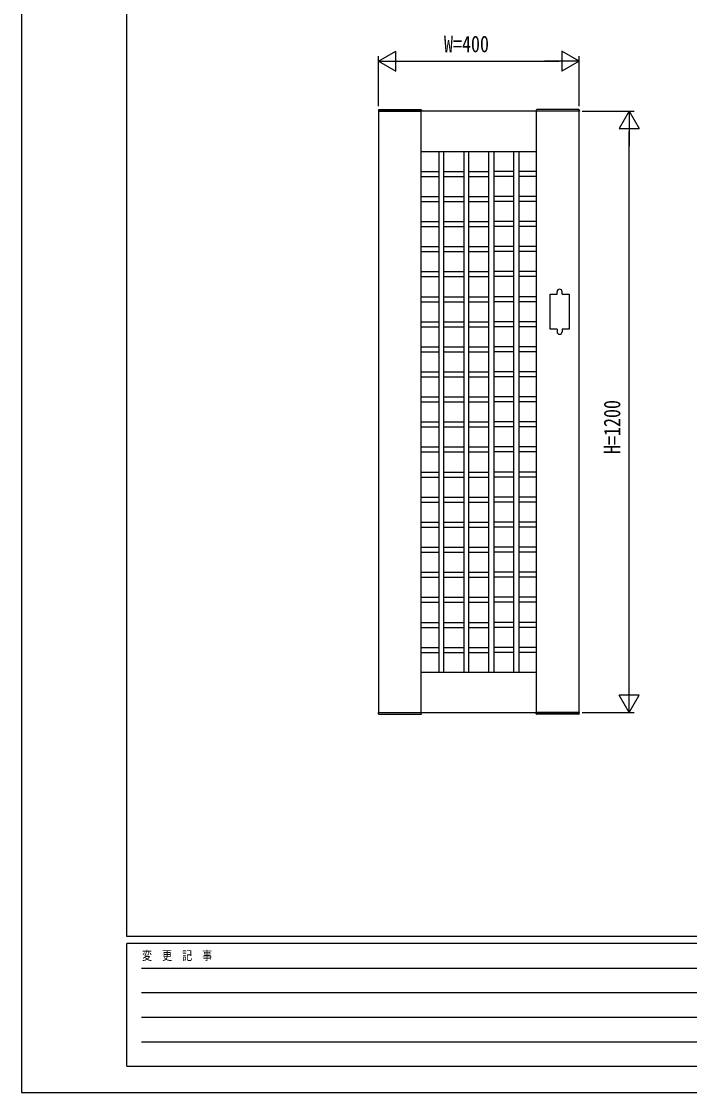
# Model space of a CAD drawing. Units: millimetres on the paper. Extents: x -297 to 297, y -210 to 210.
# Drawn here: x -297 to -163.7, y -210 to 3.8 of the extents above; entities that cross this region are included whole.
import ezdxf
from ezdxf.enums import TextEntityAlignment as Align

# ---------------------------------------------------------------- set-up
doc = ezdxf.new("R2010")
doc.units = ezdxf.units.MM
for name, color, linetype in [('0-2_YKK_A1', 4, 'Continuous'), ('0-3_YKK_D', 6, 'Continuous'), ('0-4_YKK_ZWAK', 7, 'Continuous')]:
    doc.layers.add(name, color=color, linetype=linetype)
doc.styles.add('ＭＳ ゴシック', font='')
doc.styles.get('ＭＳ ゴシック').set_extended_font_data('MS Gothic')

msp = doc.modelspace()

# ---------------------------------------------------------------- linework, layer by layer
at = {"layer": '0-2_YKK_A1'}
for p, q in [((-225.791, -13.888), (-225.804, -14.143)), ((-225.804, -14.143), (-217.204, -14.143)), ((-185.754, -14.143), (-225.754, -14.143)), ((-225.754, -14.143), (-225.754, -134.143)), ((-225.691, -13.793), (-217.318, -13.793)), ((-217.254, -134.143), (-217.254, -14.143)), ((-217.218, -13.888), (-217.204, -14.143)), ((-194.291, -13.888), (-194.304, -14.143)), ((-185.704, -14.143), (-194.304, -14.143)), ((-194.254, -134.143), (-194.254, -14.143)), ((-185.818, -13.793), (-194.191, -13.793)), ((-185.754, -134.143), (-185.754, -14.143)), ((-185.718, -13.888), (-185.704, -14.143)), ((-217.254, -22.143), (-194.254, -22.143)), ((-213.754, -22.143), (-213.754, -126.143)), ((-212.754, -126.143), (-212.754, -22.143)), ((-208.754, -22.143), (-208.754, -126.143)), ((-207.754, -126.143), (-207.754, -22.143)), ((-203.754, -126.143), (-203.754, -22.143)), ((-202.754, -22.143), (-202.754, -126.143)), ((-198.754, -126.143), (-198.754, -22.143)), ((-197.754, -22.143), (-197.754, -126.143)), ((-217.254, -26.143), (-213.754, -26.143)), ((-217.254, -27.143), (-213.754, -27.143)), ((-212.754, -26.143), (-208.754, -26.143)), ((-212.754, -27.143), (-208.754, -27.143)), ((-207.754, -26.143), (-203.754, -26.143)), ((-207.754, -27.143), (-203.754, -27.143)), ((-198.754, -26.143), (-202.754, -26.143)), ((-198.754, -27.143), (-202.754, -27.143)), ((-194.254, -26.143), (-197.754, -26.143)), ((-194.254, -27.143), (-197.754, -27.143)), ((-217.254, -31.143), (-213.754, -31.143)), ((-212.754, -31.143), (-208.754, -31.143)), ((-207.754, -31.143), (-203.754, -31.143)), ((-198.754, -31.143), (-202.754, -31.143)), ((-194.254, -31.143), (-197.754, -31.143)), ((-217.254, -32.143), (-213.754, -32.143)), ((-212.754, -32.143), (-208.754, -32.143)), ((-207.754, -32.143), (-203.754, -32.143)), ((-198.754, -32.143), (-202.754, -32.143)), ((-194.254, -32.143), (-197.754, -32.143)), ((-217.254, -36.143), (-213.754, -36.143)), ((-212.754, -36.143), (-208.754, -36.143)), ((-207.754, -36.143), (-203.754, -36.143)), ((-198.754, -36.143), (-202.754, -36.143)), ((-194.254, -36.143), (-197.754, -36.143)), ((-217.254, -37.143), (-213.754, -37.143)), ((-212.754, -37.143), (-208.754, -37.143)), ((-207.754, -37.143), (-203.754, -37.143)), ((-198.754, -37.143), (-202.754, -37.143)), ((-194.254, -37.143), (-197.754, -37.143)), ((-217.254, -41.143), (-213.754, -41.143)), ((-217.254, -42.143), (-213.754, -42.143)), ((-212.754, -41.143), (-208.754, -41.143)), ((-212.754, -42.143), (-208.754, -42.143)), ((-207.754, -41.143), (-203.754, -41.143)), ((-207.754, -42.143), (-203.754, -42.143)), ((-198.754, -41.143), (-202.754, -41.143)), ((-198.754, -42.143), (-202.754, -42.143)), ((-194.254, -41.143), (-197.754, -41.143)), ((-194.254, -42.143), (-197.754, -42.143)), ((-217.254, -46.143), (-213.754, -46.143)), ((-212.754, -46.143), (-208.754, -46.143)), ((-207.754, -46.143), (-203.754, -46.143)), ((-198.754, -46.143), (-202.754, -46.143)), ((-194.254, -46.143), (-197.754, -46.143)), ((-217.254, -47.143), (-213.754, -47.143)), ((-212.754, -47.143), (-208.754, -47.143)), ((-207.754, -47.143), (-203.754, -47.143)), ((-198.754, -47.143), (-202.754, -47.143)), ((-194.254, -47.143), (-197.754, -47.143)), ((-217.254, -51.143), (-213.754, -51.143)), ((-212.754, -51.143), (-208.754, -51.143)), ((-207.754, -51.143), (-203.754, -51.143)), ((-198.754, -51.143), (-202.754, -51.143)), ((-194.254, -51.143), (-197.754, -51.143)), ((-190.154, -50.643), (-190.154, -50.143)), ((-189.154, -50.643), (-189.154, -50.143)), ((-217.254, -52.143), (-213.754, -52.143)), ((-212.754, -52.143), (-208.754, -52.143)), ((-207.754, -52.143), (-203.754, -52.143)), ((-198.754, -52.143), (-202.754, -52.143)), ((-194.254, -52.143), (-197.754, -52.143)), ((-217.254, -56.143), (-213.754, -56.143)), ((-217.254, -57.143), (-213.754, -57.143)), ((-212.754, -56.143), (-208.754, -56.143)), ((-212.754, -57.143), (-208.754, -57.143)), ((-207.754, -56.143), (-203.754, -56.143)), ((-207.754, -57.143), (-203.754, -57.143)), ((-198.754, -56.143), (-202.754, -56.143)), ((-198.754, -57.143), (-202.754, -57.143)), ((-194.254, -56.143), (-197.754, -56.143)), ((-194.254, -57.143), (-197.754, -57.143)), ((-190.154, -57.643), (-190.154, -58.143)), ((-189.154, -57.643), (-189.154, -58.143)), ((-217.254, -61.143), (-213.754, -61.143)), ((-212.754, -61.143), (-208.754, -61.143)), ((-207.754, -61.143), (-203.754, -61.143)), ((-198.754, -61.143), (-202.754, -61.143)), ((-194.254, -61.143), (-197.754, -61.143)), ((-217.254, -62.143), (-213.754, -62.143)), ((-212.754, -62.143), (-208.754, -62.143)), ((-207.754, -62.143), (-203.754, -62.143)), ((-198.754, -62.143), (-202.754, -62.143)), ((-194.254, -62.143), (-197.754, -62.143)), ((-217.254, -66.143), (-213.754, -66.143)), ((-212.754, -66.143), (-208.754, -66.143)), ((-207.754, -66.143), (-203.754, -66.143)), ((-198.754, -66.143), (-202.754, -66.143)), ((-194.254, -66.143), (-197.754, -66.143)), ((-217.254, -67.143), (-213.754, -67.143)), ((-212.754, -67.143), (-208.754, -67.143)), ((-207.754, -67.143), (-203.754, -67.143)), ((-198.754, -67.143), (-202.754, -67.143)), ((-194.254, -67.143), (-197.754, -67.143)), ((-217.254, -71.143), (-213.754, -71.143)), ((-217.254, -72.143), (-213.754, -72.143)), ((-212.754, -71.143), (-208.754, -71.143)), ((-212.754, -72.143), (-208.754, -72.143)), ((-207.754, -71.143), (-203.754, -71.143)), ((-207.754, -72.143), (-203.754, -72.143)), ((-198.754, -71.143), (-202.754, -71.143)), ((-198.754, -72.143), (-202.754, -72.143)), ((-194.254, -71.143), (-197.754, -71.143)), ((-194.254, -72.143), (-197.754, -72.143)), ((-217.254, -76.143), (-213.754, -76.143)), ((-212.754, -76.143), (-208.754, -76.143)), ((-207.754, -76.143), (-203.754, -76.143)), ((-198.754, -76.143), (-202.754, -76.143)), ((-194.254, -76.143), (-197.754, -76.143)), ((-217.254, -77.143), (-213.754, -77.143)), ((-212.754, -77.143), (-208.754, -77.143)), ((-207.754, -77.143), (-203.754, -77.143)), ((-198.754, -77.143), (-202.754, -77.143)), ((-194.254, -77.143), (-197.754, -77.143)), ((-217.254, -81.143), (-213.754, -81.143)), ((-212.754, -81.143), (-208.754, -81.143)), ((-207.754, -81.143), (-203.754, -81.143)), ((-198.754, -81.143), (-202.754, -81.143)), ((-194.254, -81.143), (-197.754, -81.143)), ((-217.254, -82.143), (-213.754, -82.143)), ((-212.754, -82.143), (-208.754, -82.143)), ((-207.754, -82.143), (-203.754, -82.143)), ((-198.754, -82.143), (-202.754, -82.143)), ((-194.254, -82.143), (-197.754, -82.143)), ((-217.254, -86.143), (-213.754, -86.143)), ((-217.254, -87.143), (-213.754, -87.143)), ((-212.754, -86.143), (-208.754, -86.143)), ((-212.754, -87.143), (-208.754, -87.143)), ((-207.754, -86.143), (-203.754, -86.143)), ((-207.754, -87.143), (-203.754, -87.143)), ((-198.754, -86.143), (-202.754, -86.143)), ((-198.754, -87.143), (-202.754, -87.143)), ((-194.254, -86.143), (-197.754, -86.143)), ((-194.254, -87.143), (-197.754, -87.143)), ((-217.254, -91.143), (-213.754, -91.143)), ((-212.754, -91.143), (-208.754, -91.143)), ((-207.754, -91.143), (-203.754, -91.143)), ((-198.754, -91.143), (-202.754, -91.143)), ((-194.254, -91.143), (-197.754, -91.143)), ((-217.254, -92.143), (-213.754, -92.143)), ((-212.754, -92.143), (-208.754, -92.143)), ((-207.754, -92.143), (-203.754, -92.143)), ((-198.754, -92.143), (-202.754, -92.143)), ((-194.254, -92.143), (-197.754, -92.143)), ((-217.254, -96.143), (-213.754, -96.143)), ((-212.754, -96.143), (-208.754, -96.143)), ((-207.754, -96.143), (-203.754, -96.143)), ((-198.754, -96.143), (-202.754, -96.143)), ((-194.254, -96.143), (-197.754, -96.143)), ((-217.254, -97.143), (-213.754, -97.143)), ((-212.754, -97.143), (-208.754, -97.143)), ((-207.754, -97.143), (-203.754, -97.143)), ((-198.754, -97.143), (-202.754, -97.143)), ((-194.254, -97.143), (-197.754, -97.143)), ((-217.254, -101.143), (-213.754, -101.143)), ((-217.254, -102.143), (-213.754, -102.143)), ((-212.754, -101.143), (-208.754, -101.143)), ((-212.754, -102.143), (-208.754, -102.143)), ((-207.754, -101.143), (-203.754, -101.143)), ((-207.754, -102.143), (-203.754, -102.143)), ((-198.754, -101.143), (-202.754, -101.143)), ((-198.754, -102.143), (-202.754, -102.143)), ((-194.254, -101.143), (-197.754, -101.143)), ((-194.254, -102.143), (-197.754, -102.143)), ((-217.254, -106.143), (-213.754, -106.143)), ((-212.754, -106.143), (-208.754, -106.143)), ((-207.754, -106.143), (-203.754, -106.143)), ((-198.754, -106.143), (-202.754, -106.143)), ((-194.254, -106.143), (-197.754, -106.143)), ((-217.254, -107.143), (-213.754, -107.143)), ((-212.754, -107.143), (-208.754, -107.143)), ((-207.754, -107.143), (-203.754, -107.143)), ((-198.754, -107.143), (-202.754, -107.143)), ((-194.254, -107.143), (-197.754, -107.143)), ((-217.254, -111.143), (-213.754, -111.143)), ((-212.754, -111.143), (-208.754, -111.143)), ((-207.754, -111.143), (-203.754, -111.143)), ((-198.754, -111.143), (-202.754, -111.143)), ((-194.254, -111.143), (-197.754, -111.143)), ((-217.254, -112.143), (-213.754, -112.143)), ((-212.754, -112.143), (-208.754, -112.143)), ((-207.754, -112.143), (-203.754, -112.143)), ((-198.754, -112.143), (-202.754, -112.143)), ((-194.254, -112.143), (-197.754, -112.143)), ((-217.254, -116.143), (-213.754, -116.143)), ((-217.254, -117.143), (-213.754, -117.143)), ((-212.754, -116.143), (-208.754, -116.143)), ((-212.754, -117.143), (-208.754, -117.143)), ((-207.754, -116.143), (-203.754, -116.143)), ((-207.754, -117.143), (-203.754, -117.143)), ((-198.754, -116.143), (-202.754, -116.143)), ((-198.754, -117.143), (-202.754, -117.143)), ((-194.254, -116.143), (-197.754, -116.143)), ((-194.254, -117.143), (-197.754, -117.143)), ((-217.254, -121.143), (-213.754, -121.143)), ((-212.754, -121.143), (-208.754, -121.143)), ((-207.754, -121.143), (-203.754, -121.143)), ((-198.754, -121.143), (-202.754, -121.143)), ((-194.254, -121.143), (-197.754, -121.143)), ((-217.254, -122.143), (-213.754, -122.143)), ((-212.754, -122.143), (-208.754, -122.143)), ((-207.754, -122.143), (-203.754, -122.143)), ((-198.754, -122.143), (-202.754, -122.143)), ((-194.254, -122.143), (-197.754, -122.143)), ((-194.254, -126.143), (-217.254, -126.143)), ((-225.804, -134.143), (-217.204, -134.143)), ((-225.791, -134.398), (-225.804, -134.143)), ((-225.754, -134.143), (-185.754, -134.143)), ((-225.691, -134.493), (-217.318, -134.493)), ((-217.218, -134.398), (-217.204, -134.143)), ((-185.704, -134.143), (-194.304, -134.143)), ((-194.291, -134.398), (-194.304, -134.143)), ((-185.818, -134.493), (-194.191, -134.493)), ((-185.718, -134.398), (-185.704, -134.143))]:
    msp.add_line(p, q, dxfattribs=at)
for points in [[(-190.154, -57.643), (-191.554, -57.643), (-191.554, -50.643), (-190.154, -50.643)], [(-189.154, -50.643), (-187.754, -50.643), (-187.754, -57.643), (-189.154, -57.643)]]:
    msp.add_lwpolyline(points, dxfattribs=at)
for centre, radius, start, end in [((-225.691, -13.893), 0.1, 90, 177), ((-217.318, -13.893), 0.1, 3, 90), ((-194.191, -13.893), 0.1, 90, 177), ((-185.818, -13.893), 0.1, 3, 90), ((-189.654, -50.143), 0.5, 0, 180), ((-189.654, -58.143), 0.5, 180, 0), ((-225.691, -134.393), 0.1, 183, 270), ((-217.318, -134.393), 0.1, 270, 357), ((-194.191, -134.393), 0.1, 183, 270), ((-185.818, -134.393), 0.1, 270, 357)]:
    msp.add_arc(centre, radius, start, end, dxfattribs=at)
at = {"layer": '0-3_YKK_D'}
for p, q in [((-225.754, -4.143), (-222.29, -2.143)), ((-225.754, -13.143), (-225.754, -3.143)), ((-225.754, -4.143), (-222.29, -6.143)), ((-225.754, -4.143), (-218.826, -4.143)), ((-222.29, -6.143), (-222.29, -2.143)), ((-221.754, -4.143), (-189.754, -4.143)), ((-185.754, -4.143), (-192.683, -4.143)), ((-185.754, -4.143), (-189.218, -2.143)), ((-189.218, -2.143), (-189.218, -6.143)), ((-185.754, -4.143), (-189.218, -6.143)), ((-185.754, -13.143), (-185.754, -3.143)), ((-185.133, -14.143), (-174.754, -14.143)), ((-175.754, -14.143), (-177.754, -17.607)), ((-175.754, -14.143), (-173.754, -17.607)), ((-175.754, -14.143), (-175.754, -21.071)), ((-177.754, -17.607), (-173.754, -17.607)), ((-175.754, -130.143), (-175.754, -18.143)), ((-175.754, -134.143), (-175.754, -127.215)), ((-175.754, -134.143), (-177.754, -130.679)), ((-173.754, -130.679), (-177.754, -130.679)), ((-175.754, -134.143), (-173.754, -130.679)), ((-185.133, -134.143), (-174.754, -134.143))]:
    msp.add_line(p, q, dxfattribs=at)
at = {"layer": '0-4_YKK_ZWAK'}
for p, q in [((-275.999, -178.85), (-275.999, 192.15)), ((270.001, -178.85), (-275.999, -178.85)), ((-93.999, -180.25), (-275.999, -180.25)), ((-275.999, -204.75), (-275.999, -180.25)), ((-273.024, -185.15), (-97.499, -185.15)), ((-273.024, -190.05), (-97.499, -190.05)), ((-273.024, -194.95), (-97.499, -194.95)), ((-273.024, -199.85), (-97.499, -199.85)), ((-275.999, -204.75), (-93.999, -204.75))]:
    msp.add_line(p, q, dxfattribs=at)
msp.add_lwpolyline([(-297, -210), (297, -210), (297, 210), (-297, 210)], close=True, dxfattribs=at)

# ---------------------------------------------------------------- texts
at = {"layer": '0-3_YKK_D', "style": 'ＭＳ ゴシック', "width": 0.8}
msp.add_text('W=400', height=3.299, dxfattribs=at).set_placement((-212.714, -3.343), align=Align.BOTTOM_LEFT)
msp.add_text('H=1200', height=3.299, rotation=90, dxfattribs=at).set_placement((-176.554, -82.543), align=Align.BOTTOM_LEFT)
at = {"layer": '0-4_YKK_ZWAK', "style": 'ＭＳ ゴシック', "width": 0.8}
msp.add_text('変  更  記  事', height=1.833, dxfattribs=at).set_placement((-272.942, -184.1), align=Align.BOTTOM_LEFT)

doc.saveas('drawing.dxf')
